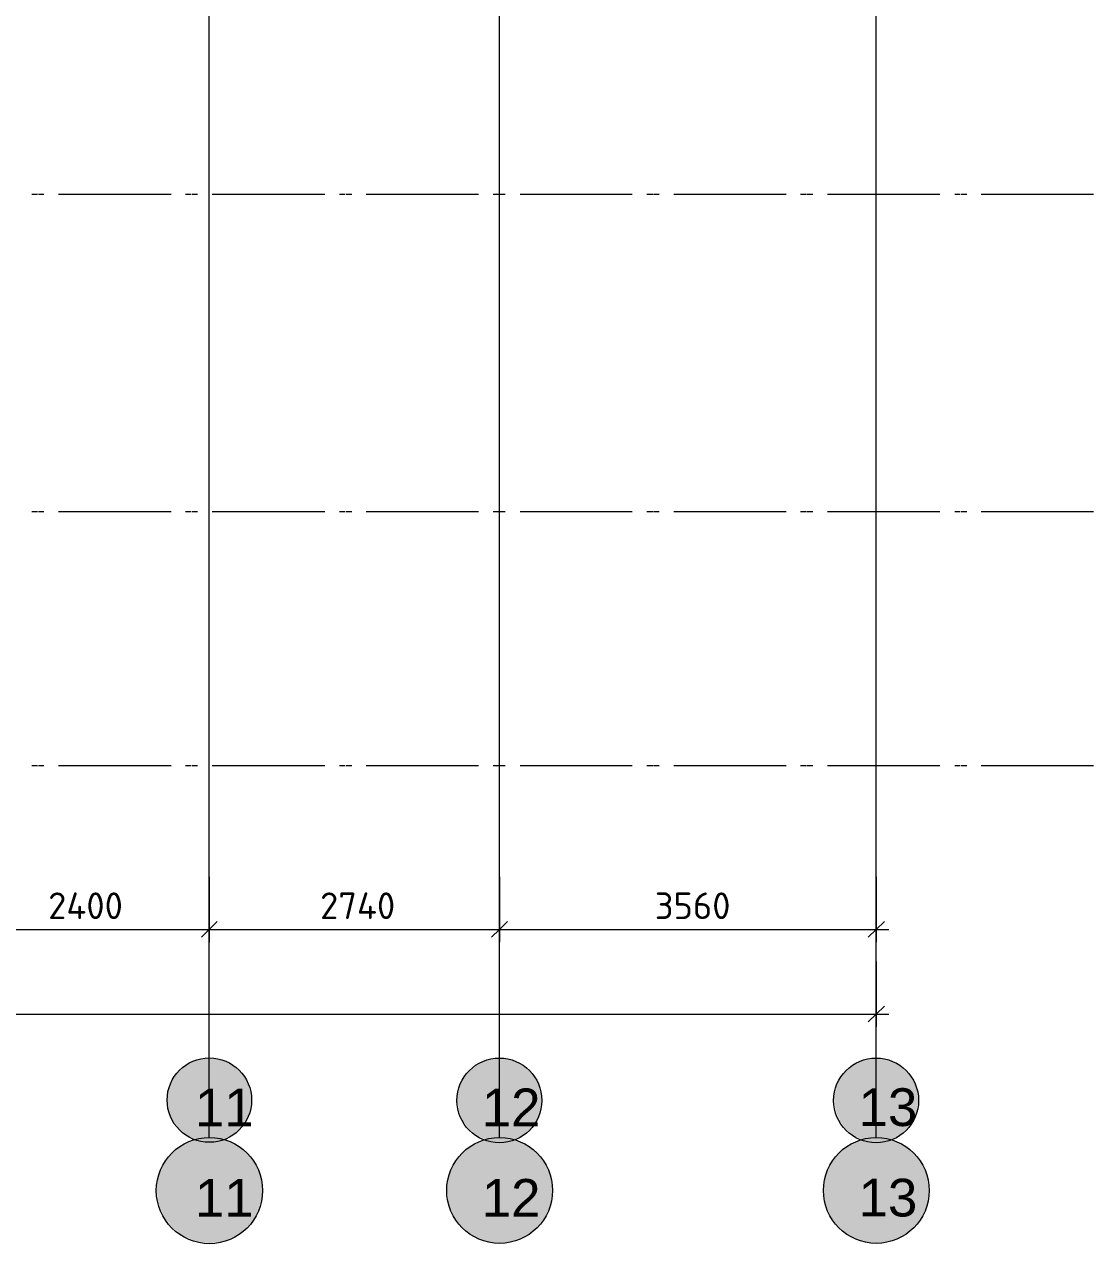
# Model space of a CAD drawing. Header units: millimetres. Extents: x -84737 to 172119, y -43083 to 59399.
# Drawn here: x -35561 to -25460, y 29463 to 40986 of the extents above; entities that cross this region are included whole.
import ezdxf

# ---------------------------------------------------------------- set-up
doc = ezdxf.new("R2010")
doc.units = ezdxf.units.MM
doc.layers.add('PDF _Геометрия', color=7, linetype='Continuous')
doc.layers.add('PDF _Текст', color=7, linetype='Continuous')
doc.layers.add('PDF _Сплошная заливка', color=7, linetype='Continuous', true_color=0xffffff)
doc.styles.add('PDF GOSTCommon', font='arial.ttf')
doc.styles.add('PDF ISOCPEUR', font='isocpeur.ttf')

msp = doc.modelspace()

# ---------------------------------------------------------------- hatches: boundary and pattern name
at = {"layer": 'PDF _Сплошная заливка', "transparency": 33554559}
for points in [[(-33710, 31207), (-33786, 31219), (-33841, 31219), (-33917, 31207), (-33925, 31202), (-33938, 31198), (-33947, 31194), (-33959, 31190), (-33968, 31185), (-33980, 31181), (-33989, 31177), (-34014, 31168), (-34027, 31156), (-34035, 31152), (-34048, 31139), (-34057, 31135), (-34069, 31122), (-34078, 31118), (-34086, 31109), (-34095, 31105), (-34099, 31097), (-34107, 31088), (-34112, 31080), (-34120, 31071), (-34124, 31063), (-34133, 31054), (-34137, 31046), (-34146, 31037), (-34150, 31029), (-34158, 31020), (-34162, 31008), (-34171, 30991), (-34175, 30978), (-34184, 30961), (-34188, 30948), (-34201, 30923), (-34213, 30821), (-34209, 30817), (-34209, 30783), (-34205, 30783), (-34205, 30749), (-34201, 30749), (-34201, 30716), (-34196, 30716), (-34196, 30707), (-34192, 30707), (-34192, 30699), (-34188, 30699), (-34188, 30690), (-34184, 30690), (-34184, 30677), (-34179, 30677), (-34179, 30669), (-34175, 30669), (-34175, 30661), (-34171, 30661), (-34171, 30648), (-34167, 30648), (-34167, 30639), (-34162, 30639), (-34162, 30631), (-34158, 30631), (-34158, 30618), (-34154, 30618), (-34146, 30610), (-34146, 30601), (-34141, 30601), (-34133, 30593), (-34133, 30584), (-34129, 30584), (-34120, 30576), (-34120, 30567), (-34116, 30567), (-34107, 30559), (-34107, 30551), (-34103, 30551), (-34095, 30542), (-34095, 30534), (-34086, 30534), (-34078, 30525), (-34069, 30521), (-34057, 30508), (-34048, 30504), (-34035, 30491), (-34027, 30487), (-34014, 30474), (-33989, 30466), (-33980, 30462), (-33968, 30457), (-33959, 30453), (-33947, 30449), (-33938, 30445), (-33925, 30440), (-33917, 30436), (-33849, 30428), (-33777, 30424), (-33777, 30428), (-33710, 30436), (-33684, 30445), (-33676, 30449), (-33663, 30453), (-33655, 30457), (-33642, 30462), (-33633, 30466), (-33621, 30470), (-33604, 30479), (-33595, 30487), (-33587, 30491), (-33574, 30504), (-33566, 30508), (-33553, 30521), (-33544, 30525), (-33523, 30546), (-33519, 30555), (-33511, 30563), (-33506, 30572), (-33498, 30580), (-33494, 30589), (-33485, 30597), (-33481, 30606), (-33473, 30614), (-33456, 30648), (-33451, 30661), (-33443, 30677), (-33439, 30690), (-33430, 30707), (-33426, 30720), (-33418, 30788), (-33413, 30851), (-33418, 30851), (-33418, 30885), (-33422, 30885), (-33422, 30919), (-33426, 30919), (-33426, 30931), (-33430, 30931), (-33430, 30940), (-33434, 30940), (-33434, 30948), (-33439, 30948), (-33439, 30961), (-33443, 30961), (-33443, 30970), (-33447, 30970), (-33447, 30978), (-33451, 30978), (-33451, 30991), (-33456, 30991), (-33456, 30999), (-33460, 30999), (-33460, 31008), (-33464, 31008), (-33464, 31016), (-33468, 31016), (-33468, 31025), (-33477, 31033), (-33481, 31033), (-33481, 31041), (-33489, 31050), (-33494, 31050), (-33494, 31058), (-33502, 31067), (-33506, 31067), (-33506, 31075), (-33515, 31084), (-33519, 31084), (-33519, 31092), (-33544, 31118), (-33553, 31122), (-33566, 31135), (-33574, 31139), (-33587, 31152), (-33595, 31156), (-33604, 31164), (-33621, 31173), (-33633, 31177), (-33642, 31181), (-33655, 31185), (-33663, 31190), (-33676, 31194), (-33684, 31198)], [(-30971, 31207), (-31047, 31219), (-31098, 31219), (-31149, 31211), (-31178, 31207), (-31195, 31198), (-31208, 31194), (-31217, 31190), (-31229, 31185), (-31238, 31181), (-31250, 31177), (-31259, 31173), (-31272, 31168), (-31280, 31160), (-31289, 31156), (-31297, 31147), (-31305, 31143), (-31314, 31135), (-31322, 31130), (-31331, 31122), (-31339, 31118), (-31348, 31109), (-31356, 31105), (-31360, 31097), (-31369, 31088), (-31373, 31080), (-31382, 31071), (-31386, 31063), (-31394, 31054), (-31399, 31046), (-31407, 31037), (-31411, 31029), (-31420, 31020), (-31428, 30995), (-31432, 30986), (-31437, 30974), (-31441, 30965), (-31445, 30953), (-31449, 30944), (-31454, 30931), (-31458, 30923), (-31475, 30821), (-31471, 30817), (-31471, 30792), (-31466, 30792), (-31466, 30766), (-31462, 30766), (-31462, 30741), (-31458, 30741), (-31458, 30716), (-31454, 30716), (-31454, 30707), (-31449, 30707), (-31449, 30694), (-31445, 30694), (-31445, 30686), (-31441, 30686), (-31441, 30673), (-31437, 30673), (-31437, 30665), (-31432, 30665), (-31432, 30652), (-31428, 30652), (-31428, 30644), (-31424, 30644), (-31424, 30631), (-31420, 30631), (-31420, 30618), (-31416, 30618), (-31407, 30610), (-31407, 30601), (-31403, 30601), (-31394, 30593), (-31394, 30584), (-31390, 30584), (-31382, 30576), (-31382, 30567), (-31377, 30567), (-31369, 30559), (-31369, 30551), (-31365, 30551), (-31356, 30542), (-31356, 30534), (-31348, 30534), (-31339, 30525), (-31331, 30521), (-31322, 30512), (-31314, 30508), (-31305, 30500), (-31297, 30495), (-31289, 30487), (-31280, 30483), (-31272, 30474), (-31259, 30470), (-31250, 30466), (-31238, 30462), (-31229, 30457), (-31217, 30453), (-31208, 30449), (-31195, 30445), (-31178, 30436), (-31140, 30432), (-31107, 30428), (-31039, 30424), (-31039, 30428), (-30971, 30436), (-30946, 30445), (-30937, 30449), (-30925, 30453), (-30916, 30457), (-30903, 30462), (-30895, 30466), (-30882, 30470), (-30865, 30479), (-30857, 30487), (-30848, 30491), (-30840, 30500), (-30831, 30504), (-30823, 30512), (-30814, 30517), (-30806, 30525), (-30798, 30529), (-30781, 30546), (-30776, 30555), (-30768, 30563), (-30764, 30572), (-30755, 30580), (-30751, 30589), (-30743, 30597), (-30738, 30606), (-30730, 30614), (-30721, 30631), (-30717, 30644), (-30713, 30652), (-30709, 30665), (-30704, 30673), (-30700, 30686), (-30696, 30694), (-30688, 30720), (-30679, 30788), (-30675, 30851), (-30679, 30851), (-30679, 30885), (-30683, 30885), (-30683, 30919), (-30688, 30919), (-30688, 30931), (-30692, 30931), (-30692, 30944), (-30696, 30944), (-30696, 30953), (-30700, 30953), (-30700, 30965), (-30704, 30965), (-30704, 30974), (-30709, 30974), (-30709, 30986), (-30713, 30986), (-30713, 30995), (-30717, 30995), (-30717, 31008), (-30721, 31008), (-30721, 31016), (-30726, 31016), (-30726, 31025), (-30734, 31033), (-30738, 31033), (-30738, 31041), (-30747, 31050), (-30751, 31050), (-30751, 31058), (-30759, 31067), (-30764, 31067), (-30764, 31075), (-30772, 31084), (-30776, 31084), (-30776, 31092), (-30798, 31113), (-30806, 31118), (-30814, 31126), (-30823, 31130), (-30831, 31139), (-30840, 31143), (-30848, 31152), (-30857, 31156), (-30865, 31164), (-30882, 31173), (-30895, 31177), (-30903, 31181), (-30916, 31185), (-30925, 31190), (-30937, 31194), (-30946, 31198)], [(-27412, 31207), (-27488, 31219), (-27538, 31219), (-27589, 31211), (-27619, 31207), (-27636, 31198), (-27649, 31194), (-27657, 31190), (-27670, 31185), (-27678, 31181), (-27691, 31177), (-27699, 31173), (-27712, 31168), (-27720, 31160), (-27729, 31156), (-27737, 31147), (-27746, 31143), (-27754, 31135), (-27763, 31130), (-27771, 31122), (-27780, 31118), (-27788, 31109), (-27797, 31105), (-27801, 31097), (-27809, 31088), (-27814, 31080), (-27822, 31071), (-27826, 31063), (-27835, 31054), (-27839, 31046), (-27847, 31037), (-27852, 31029), (-27860, 31020), (-27869, 30995), (-27873, 30986), (-27877, 30974), (-27881, 30965), (-27886, 30953), (-27890, 30944), (-27894, 30931), (-27898, 30923), (-27915, 30821), (-27911, 30817), (-27911, 30792), (-27907, 30792), (-27907, 30766), (-27902, 30766), (-27902, 30741), (-27898, 30741), (-27898, 30716), (-27894, 30716), (-27894, 30707), (-27890, 30707), (-27890, 30694), (-27886, 30694), (-27886, 30686), (-27881, 30686), (-27881, 30673), (-27877, 30673), (-27877, 30665), (-27873, 30665), (-27873, 30652), (-27869, 30652), (-27869, 30644), (-27864, 30644), (-27864, 30631), (-27860, 30631), (-27860, 30618), (-27856, 30618), (-27847, 30610), (-27847, 30601), (-27843, 30601), (-27835, 30593), (-27835, 30584), (-27831, 30584), (-27822, 30576), (-27822, 30567), (-27818, 30567), (-27809, 30559), (-27809, 30551), (-27805, 30551), (-27797, 30542), (-27797, 30534), (-27788, 30534), (-27780, 30525), (-27771, 30521), (-27763, 30512), (-27754, 30508), (-27746, 30500), (-27737, 30495), (-27729, 30487), (-27720, 30483), (-27712, 30474), (-27699, 30470), (-27691, 30466), (-27678, 30462), (-27670, 30457), (-27657, 30453), (-27649, 30449), (-27636, 30445), (-27619, 30436), (-27581, 30432), (-27547, 30428), (-27479, 30424), (-27479, 30428), (-27412, 30436), (-27386, 30445), (-27378, 30449), (-27365, 30453), (-27356, 30457), (-27344, 30462), (-27335, 30466), (-27323, 30470), (-27306, 30479), (-27297, 30487), (-27289, 30491), (-27280, 30500), (-27272, 30504), (-27263, 30512), (-27255, 30517), (-27246, 30525), (-27238, 30529), (-27221, 30546), (-27217, 30555), (-27208, 30563), (-27204, 30572), (-27196, 30580), (-27191, 30589), (-27183, 30597), (-27179, 30606), (-27170, 30614), (-27162, 30631), (-27158, 30644), (-27153, 30652), (-27149, 30665), (-27145, 30673), (-27141, 30686), (-27136, 30694), (-27128, 30720), (-27119, 30788), (-27115, 30851), (-27119, 30851), (-27119, 30885), (-27124, 30885), (-27124, 30919), (-27128, 30919), (-27128, 30931), (-27132, 30931), (-27132, 30944), (-27136, 30944), (-27136, 30953), (-27141, 30953), (-27141, 30965), (-27145, 30965), (-27145, 30974), (-27149, 30974), (-27149, 30986), (-27153, 30986), (-27153, 30995), (-27158, 30995), (-27158, 31008), (-27162, 31008), (-27162, 31016), (-27166, 31016), (-27166, 31025), (-27174, 31033), (-27179, 31033), (-27179, 31041), (-27187, 31050), (-27191, 31050), (-27191, 31058), (-27200, 31067), (-27204, 31067), (-27204, 31075), (-27213, 31084), (-27217, 31084), (-27217, 31092), (-27238, 31113), (-27246, 31118), (-27255, 31126), (-27263, 31130), (-27272, 31139), (-27280, 31143), (-27289, 31152), (-27297, 31156), (-27306, 31164), (-27323, 31173), (-27335, 31177), (-27344, 31181), (-27356, 31185), (-27365, 31190), (-27378, 31194), (-27386, 31198)], [(-33714, 30453), (-33782, 30462), (-33845, 30462), (-33879, 30457), (-33908, 30453), (-33942, 30449), (-33951, 30445), (-33964, 30440), (-33972, 30436), (-33997, 30428), (-34006, 30424), (-34031, 30415), (-34040, 30411), (-34065, 30402), (-34078, 30390), (-34086, 30385), (-34099, 30373), (-34107, 30369), (-34120, 30356), (-34129, 30352), (-34141, 30339), (-34150, 30335), (-34158, 30326), (-34167, 30322), (-34171, 30313), (-34179, 30305), (-34184, 30297), (-34192, 30288), (-34196, 30280), (-34205, 30271), (-34209, 30263), (-34217, 30254), (-34222, 30246), (-34230, 30237), (-34234, 30229), (-34247, 30216), (-34251, 30203), (-34260, 30187), (-34264, 30174), (-34272, 30157), (-34277, 30144), (-34285, 30127), (-34289, 30115), (-34298, 30098), (-34311, 29996), (-34315, 29966), (-34311, 29962), (-34311, 29933), (-34306, 29933), (-34306, 29899), (-34302, 29899), (-34302, 29869), (-34298, 29869), (-34298, 29835), (-34294, 29835), (-34294, 29827), (-34289, 29827), (-34289, 29818), (-34285, 29818), (-34285, 29806), (-34281, 29806), (-34281, 29797), (-34277, 29797), (-34277, 29784), (-34272, 29784), (-34272, 29776), (-34268, 29776), (-34268, 29767), (-34264, 29767), (-34264, 29755), (-34260, 29755), (-34260, 29746), (-34256, 29746), (-34256, 29734), (-34251, 29734), (-34251, 29725), (-34247, 29725), (-34247, 29712), (-34243, 29712), (-34230, 29700), (-34230, 29691), (-34226, 29691), (-34213, 29679), (-34213, 29670), (-34209, 29670), (-34196, 29657), (-34196, 29649), (-34192, 29649), (-34179, 29636), (-34179, 29628), (-34175, 29628), (-34167, 29619), (-34167, 29611), (-34158, 29611), (-34150, 29602), (-34141, 29598), (-34129, 29585), (-34120, 29581), (-34107, 29569), (-34099, 29564), (-34086, 29552), (-34078, 29547), (-34065, 29535), (-34052, 29530), (-34044, 29526), (-34031, 29522), (-34023, 29518), (-34010, 29514), (-33993, 29505), (-33980, 29501), (-33972, 29497), (-33959, 29492), (-33942, 29484), (-33908, 29480), (-33879, 29475), (-33845, 29471), (-33782, 29467), (-33782, 29471), (-33714, 29480), (-33684, 29484), (-33671, 29488), (-33663, 29492), (-33650, 29497), (-33642, 29501), (-33629, 29505), (-33612, 29514), (-33600, 29518), (-33591, 29522), (-33578, 29526), (-33553, 29539), (-33544, 29547), (-33536, 29552), (-33523, 29564), (-33515, 29569), (-33502, 29581), (-33494, 29585), (-33481, 29598), (-33473, 29602), (-33447, 29628), (-33443, 29636), (-33430, 29649), (-33426, 29657), (-33413, 29670), (-33409, 29679), (-33396, 29691), (-33392, 29700), (-33384, 29708), (-33371, 29734), (-33367, 29746), (-33362, 29755), (-33358, 29767), (-33350, 29784), (-33346, 29797), (-33341, 29806), (-33337, 29818), (-33333, 29827), (-33329, 29839), (-33324, 29869), (-33320, 29903), (-33316, 29933), (-33312, 29996), (-33316, 29996), (-33316, 30030), (-33320, 30030), (-33320, 30064), (-33324, 30064), (-33324, 30093), (-33329, 30093), (-33329, 30106), (-33333, 30106), (-33333, 30115), (-33337, 30115), (-33337, 30123), (-33341, 30123), (-33341, 30136), (-33346, 30136), (-33346, 30144), (-33350, 30144), (-33350, 30153), (-33354, 30153), (-33354, 30165), (-33358, 30165), (-33358, 30174), (-33362, 30174), (-33362, 30182), (-33367, 30182), (-33367, 30195), (-33371, 30195), (-33371, 30203), (-33375, 30203), (-33375, 30212), (-33379, 30212), (-33379, 30220), (-33388, 30229), (-33392, 30229), (-33392, 30237), (-33401, 30246), (-33405, 30246), (-33405, 30254), (-33413, 30263), (-33418, 30263), (-33418, 30271), (-33426, 30280), (-33430, 30280), (-33430, 30288), (-33439, 30297), (-33443, 30297), (-33443, 30305), (-33473, 30335), (-33481, 30339), (-33494, 30352), (-33502, 30356), (-33515, 30369), (-33523, 30373), (-33536, 30385), (-33544, 30390), (-33553, 30398), (-33570, 30407), (-33583, 30411), (-33591, 30415), (-33616, 30424), (-33625, 30428), (-33650, 30436), (-33659, 30440), (-33684, 30449)], [(-31009, 30457), (-31039, 30462), (-31102, 30462), (-31204, 30449), (-31212, 30445), (-31225, 30440), (-31234, 30436), (-31246, 30432), (-31255, 30428), (-31267, 30424), (-31276, 30419), (-31289, 30415), (-31297, 30411), (-31322, 30402), (-31335, 30390), (-31344, 30385), (-31352, 30377), (-31360, 30373), (-31369, 30364), (-31377, 30360), (-31386, 30352), (-31394, 30347), (-31403, 30339), (-31411, 30335), (-31420, 30326), (-31428, 30322), (-31432, 30313), (-31437, 30309), (-31441, 30301), (-31449, 30292), (-31454, 30284), (-31458, 30280), (-31462, 30271), (-31471, 30263), (-31475, 30254), (-31479, 30250), (-31483, 30242), (-31492, 30233), (-31496, 30225), (-31504, 30216), (-31509, 30203), (-31517, 30187), (-31521, 30174), (-31530, 30157), (-31534, 30144), (-31542, 30127), (-31547, 30115), (-31555, 30098), (-31568, 29996), (-31572, 29966), (-31568, 29962), (-31568, 29933), (-31564, 29933), (-31564, 29899), (-31559, 29899), (-31559, 29869), (-31555, 29869), (-31555, 29835), (-31551, 29835), (-31551, 29827), (-31547, 29827), (-31547, 29818), (-31542, 29818), (-31542, 29806), (-31538, 29806), (-31538, 29797), (-31534, 29797), (-31534, 29784), (-31530, 29784), (-31530, 29776), (-31526, 29776), (-31526, 29767), (-31521, 29767), (-31521, 29755), (-31517, 29755), (-31517, 29746), (-31513, 29746), (-31513, 29734), (-31509, 29734), (-31509, 29725), (-31504, 29725), (-31504, 29712), (-31500, 29712), (-31492, 29704), (-31492, 29696), (-31487, 29696), (-31479, 29687), (-31479, 29679), (-31475, 29679), (-31466, 29670), (-31466, 29662), (-31462, 29662), (-31454, 29653), (-31454, 29645), (-31449, 29645), (-31441, 29636), (-31441, 29628), (-31437, 29628), (-31428, 29619), (-31428, 29611), (-31420, 29611), (-31411, 29602), (-31403, 29598), (-31394, 29590), (-31386, 29585), (-31377, 29577), (-31369, 29573), (-31360, 29564), (-31352, 29560), (-31344, 29552), (-31335, 29547), (-31322, 29535), (-31310, 29530), (-31293, 29522), (-31280, 29518), (-31263, 29509), (-31250, 29505), (-31234, 29497), (-31221, 29492), (-31204, 29484), (-31102, 29471), (-31039, 29467), (-31039, 29471), (-31009, 29475), (-30975, 29480), (-30946, 29484), (-30933, 29488), (-30925, 29492), (-30912, 29497), (-30903, 29501), (-30891, 29505), (-30874, 29514), (-30861, 29518), (-30853, 29522), (-30840, 29526), (-30814, 29539), (-30806, 29547), (-30798, 29552), (-30785, 29564), (-30776, 29569), (-30764, 29581), (-30755, 29585), (-30743, 29598), (-30734, 29602), (-30709, 29628), (-30704, 29636), (-30692, 29649), (-30688, 29657), (-30675, 29670), (-30671, 29679), (-30658, 29691), (-30654, 29700), (-30645, 29708), (-30632, 29734), (-30628, 29746), (-30624, 29755), (-30620, 29767), (-30611, 29784), (-30607, 29797), (-30603, 29806), (-30599, 29818), (-30594, 29827), (-30590, 29839), (-30586, 29869), (-30582, 29903), (-30577, 29933), (-30573, 29996), (-30577, 29996), (-30577, 30030), (-30582, 30030), (-30582, 30064), (-30586, 30064), (-30586, 30093), (-30590, 30093), (-30590, 30106), (-30594, 30106), (-30594, 30115), (-30599, 30115), (-30599, 30123), (-30603, 30123), (-30603, 30136), (-30607, 30136), (-30607, 30144), (-30611, 30144), (-30611, 30153), (-30616, 30153), (-30616, 30165), (-30620, 30165), (-30620, 30174), (-30624, 30174), (-30624, 30182), (-30628, 30182), (-30628, 30195), (-30632, 30195), (-30632, 30203), (-30637, 30203), (-30637, 30212), (-30641, 30212), (-30641, 30220), (-30649, 30229), (-30654, 30229), (-30654, 30237), (-30662, 30246), (-30666, 30246), (-30666, 30254), (-30675, 30263), (-30679, 30263), (-30679, 30271), (-30688, 30280), (-30692, 30280), (-30692, 30288), (-30700, 30297), (-30704, 30297), (-30704, 30305), (-30734, 30335), (-30743, 30339), (-30755, 30352), (-30764, 30356), (-30776, 30369), (-30785, 30373), (-30798, 30385), (-30806, 30390), (-30814, 30398), (-30831, 30407), (-30844, 30411), (-30853, 30415), (-30878, 30424), (-30886, 30428), (-30912, 30436), (-30920, 30440), (-30946, 30449), (-30975, 30453)], [(-27450, 30457), (-27479, 30462), (-27543, 30462), (-27644, 30449), (-27653, 30445), (-27665, 30440), (-27674, 30436), (-27687, 30432), (-27695, 30428), (-27708, 30424), (-27716, 30419), (-27729, 30415), (-27737, 30411), (-27763, 30402), (-27776, 30390), (-27784, 30385), (-27792, 30377), (-27801, 30373), (-27809, 30364), (-27818, 30360), (-27826, 30352), (-27835, 30347), (-27843, 30339), (-27852, 30335), (-27860, 30326), (-27869, 30322), (-27873, 30313), (-27877, 30309), (-27881, 30301), (-27890, 30292), (-27894, 30284), (-27898, 30280), (-27902, 30271), (-27911, 30263), (-27915, 30254), (-27919, 30250), (-27924, 30242), (-27932, 30233), (-27936, 30225), (-27945, 30216), (-27949, 30203), (-27958, 30187), (-27962, 30174), (-27970, 30157), (-27974, 30144), (-27983, 30127), (-27987, 30115), (-27996, 30098), (-28008, 29996), (-28013, 29966), (-28008, 29962), (-28008, 29933), (-28004, 29933), (-28004, 29899), (-28000, 29899), (-28000, 29869), (-27996, 29869), (-27996, 29835), (-27991, 29835), (-27991, 29827), (-27987, 29827), (-27987, 29818), (-27983, 29818), (-27983, 29806), (-27979, 29806), (-27979, 29797), (-27974, 29797), (-27974, 29784), (-27970, 29784), (-27970, 29776), (-27966, 29776), (-27966, 29767), (-27962, 29767), (-27962, 29755), (-27958, 29755), (-27958, 29746), (-27953, 29746), (-27953, 29734), (-27949, 29734), (-27949, 29725), (-27945, 29725), (-27945, 29712), (-27941, 29712), (-27932, 29704), (-27932, 29696), (-27928, 29696), (-27919, 29687), (-27919, 29679), (-27915, 29679), (-27907, 29670), (-27907, 29662), (-27902, 29662), (-27894, 29653), (-27894, 29645), (-27890, 29645), (-27881, 29636), (-27881, 29628), (-27877, 29628), (-27869, 29619), (-27869, 29611), (-27860, 29611), (-27852, 29602), (-27843, 29598), (-27835, 29590), (-27826, 29585), (-27818, 29577), (-27809, 29573), (-27801, 29564), (-27792, 29560), (-27784, 29552), (-27776, 29547), (-27763, 29535), (-27750, 29530), (-27733, 29522), (-27720, 29518), (-27704, 29509), (-27691, 29505), (-27674, 29497), (-27661, 29492), (-27644, 29484), (-27543, 29471), (-27479, 29467), (-27479, 29471), (-27450, 29475), (-27416, 29480), (-27386, 29484), (-27373, 29488), (-27365, 29492), (-27352, 29497), (-27344, 29501), (-27331, 29505), (-27314, 29514), (-27301, 29518), (-27293, 29522), (-27280, 29526), (-27255, 29539), (-27246, 29547), (-27238, 29552), (-27225, 29564), (-27217, 29569), (-27204, 29581), (-27196, 29585), (-27183, 29598), (-27174, 29602), (-27149, 29628), (-27145, 29636), (-27132, 29649), (-27128, 29657), (-27115, 29670), (-27111, 29679), (-27098, 29691), (-27094, 29700), (-27086, 29708), (-27073, 29734), (-27069, 29746), (-27064, 29755), (-27060, 29767), (-27052, 29784), (-27048, 29797), (-27043, 29806), (-27039, 29818), (-27035, 29827), (-27031, 29839), (-27026, 29869), (-27022, 29903), (-27018, 29933), (-27014, 29996), (-27018, 29996), (-27018, 30030), (-27022, 30030), (-27022, 30064), (-27026, 30064), (-27026, 30093), (-27031, 30093), (-27031, 30106), (-27035, 30106), (-27035, 30115), (-27039, 30115), (-27039, 30123), (-27043, 30123), (-27043, 30136), (-27048, 30136), (-27048, 30144), (-27052, 30144), (-27052, 30153), (-27056, 30153), (-27056, 30165), (-27060, 30165), (-27060, 30174), (-27064, 30174), (-27064, 30182), (-27069, 30182), (-27069, 30195), (-27073, 30195), (-27073, 30203), (-27077, 30203), (-27077, 30212), (-27081, 30212), (-27081, 30220), (-27090, 30229), (-27094, 30229), (-27094, 30237), (-27103, 30246), (-27107, 30246), (-27107, 30254), (-27115, 30263), (-27119, 30263), (-27119, 30271), (-27128, 30280), (-27132, 30280), (-27132, 30288), (-27141, 30297), (-27145, 30297), (-27145, 30305), (-27174, 30335), (-27183, 30339), (-27196, 30352), (-27204, 30356), (-27217, 30369), (-27225, 30373), (-27238, 30385), (-27246, 30390), (-27255, 30398), (-27272, 30407), (-27285, 30411), (-27293, 30415), (-27318, 30424), (-27327, 30428), (-27352, 30436), (-27361, 30440), (-27386, 30449), (-27416, 30453)]]:
    msp.add_hatch(color=256, dxfattribs=at).paths.add_polyline_path(points)

# ---------------------------------------------------------------- linework, layer by layer
at = {"layer": 'PDF _Геометрия', "lineweight": 9}
for points in [[(-33815, 40442), (-33815, 41441)], [(-31073, 40442), (-31073, 41441)], [(-27513, 40442), (-27513, 41441)], [(-33815, 40814), (-33815, 40865)], [(-31073, 40814), (-31073, 40865)], [(-27513, 40814), (-27513, 40865)], [(-33815, 39612), (-33815, 40616)], [(-31073, 39612), (-31073, 40616)], [(-27513, 39612), (-27513, 40616)], [(-33815, 40188), (-33815, 40239)], [(-31073, 40188), (-31073, 40239)], [(-27513, 40188), (-27513, 40239)], [(-33815, 38986), (-33815, 39989)], [(-31073, 38986), (-31073, 39989)], [(-27513, 38986), (-27513, 39989)], [(-33815, 39363), (-33815, 39414)], [(-31073, 39363), (-31073, 39414)], [(-27513, 39363), (-27513, 39414)], [(-35491, 39380), (-35436, 39380)], [(-35428, 39380), (-35377, 39380)], [(-35238, 39380), (-34239, 39380)], [(-35178, 39380), (-34175, 39380)], [(-34040, 39380), (-33985, 39380)], [(-33976, 39380), (-33925, 39380)], [(-33786, 39380), (-32787, 39380)], [(-33722, 39380), (-32723, 39380)], [(-32584, 39380), (-32533, 39380)], [(-32524, 39380), (-32469, 39380)], [(-32334, 39380), (-31331, 39380)], [(-32270, 39380), (-31272, 39380)], [(-31132, 39380), (-31081, 39380)], [(-31073, 39380), (-31018, 39380)], [(-30878, 39380), (-29879, 39380)], [(-30819, 39380), (-29820, 39380)], [(-29680, 39380), (-29625, 39380)], [(-29617, 39380), (-29566, 39380)], [(-29426, 39380), (-28427, 39380)], [(-29367, 39380), (-28364, 39380)], [(-28228, 39380), (-28173, 39380)], [(-28165, 39380), (-28114, 39380)], [(-27974, 39380), (-26976, 39380)], [(-27911, 39380), (-26912, 39380)], [(-26772, 39380), (-26722, 39380)], [(-26713, 39380), (-26658, 39380)], [(-26523, 39380), (-25731, 39380)], [(-26459, 39380), (-25460, 39380)], [(-33815, 38161), (-33815, 39160)], [(-31073, 38161), (-31073, 39160)], [(-27513, 38161), (-27513, 39160)], [(-33815, 38736), (-33815, 38787)], [(-31073, 38736), (-31073, 38787)], [(-27513, 38736), (-27513, 38787)], [(-33815, 37534), (-33815, 38533)], [(-31073, 37534), (-31073, 38533)], [(-27513, 37534), (-27513, 38533)], [(-33815, 37907), (-33815, 37962)], [(-31073, 37907), (-31073, 37962)], [(-27513, 37907), (-27513, 37962)], [(-33815, 36709), (-33815, 37708)], [(-31073, 36709), (-31073, 37708)], [(-27513, 36709), (-27513, 37708)], [(-33815, 37280), (-33815, 37335)], [(-31073, 37280), (-31073, 37335)], [(-27513, 37280), (-27513, 37335)], [(-33815, 36082), (-33815, 37081)], [(-31073, 36082), (-31073, 37081)], [(-27513, 36082), (-27513, 37081)], [(-33815, 36455), (-33815, 36510)], [(-31073, 36455), (-31073, 36510)], [(-27513, 36455), (-27513, 36510)], [(-35491, 36383), (-35436, 36383)], [(-35428, 36383), (-35377, 36383)], [(-35238, 36383), (-34239, 36383)], [(-35178, 36383), (-34175, 36383)], [(-34040, 36383), (-33985, 36383)], [(-33976, 36383), (-33925, 36383)], [(-33786, 36383), (-32787, 36383)], [(-33722, 36383), (-32723, 36383)], [(-32584, 36383), (-32533, 36383)], [(-32524, 36383), (-32469, 36383)], [(-32334, 36383), (-31331, 36383)], [(-32270, 36383), (-31272, 36383)], [(-31132, 36383), (-31081, 36383)], [(-31073, 36383), (-31018, 36383)], [(-30878, 36383), (-29879, 36383)], [(-30819, 36383), (-29820, 36383)], [(-29680, 36383), (-29625, 36383)], [(-29617, 36383), (-29566, 36383)], [(-29426, 36383), (-28427, 36383)], [(-29367, 36383), (-28364, 36383)], [(-28228, 36383), (-28173, 36383)], [(-28165, 36383), (-28114, 36383)], [(-27974, 36383), (-26976, 36383)], [(-27911, 36383), (-26912, 36383)], [(-26772, 36383), (-26722, 36383)], [(-26713, 36383), (-26658, 36383)], [(-26523, 36383), (-25731, 36383)], [(-26459, 36383), (-25460, 36383)], [(-33815, 35257), (-33815, 36256)], [(-31073, 35257), (-31073, 36256)], [(-27513, 35257), (-27513, 36256)], [(-33815, 35829), (-33815, 35884)], [(-31073, 35829), (-31073, 35884)], [(-27513, 35829), (-27513, 35884)], [(-33815, 34631), (-33815, 35630)], [(-31073, 34631), (-31073, 35630)], [(-27513, 34631), (-27513, 35630)], [(-33815, 35003), (-33815, 35054)], [(-31073, 35003), (-31073, 35054)], [(-27513, 35003), (-27513, 35054)], [(-33815, 33801), (-33815, 34804)], [(-31073, 33801), (-31073, 34804)], [(-27513, 33801), (-27513, 34804)], [(-33815, 34377), (-33815, 34428)], [(-31073, 34377), (-31073, 34428)], [(-27513, 34377), (-27513, 34428)], [(-33815, 33175), (-33815, 34178)], [(-31073, 33175), (-31073, 34178)], [(-27513, 33175), (-27513, 34178)], [(-35491, 33983), (-35436, 33983)], [(-35428, 33983), (-35377, 33983)], [(-35238, 33983), (-34239, 33983)], [(-35178, 33983), (-34175, 33983)], [(-34040, 33983), (-33985, 33983)], [(-33976, 33983), (-33925, 33983)], [(-33786, 33983), (-32787, 33983)], [(-33722, 33983), (-32723, 33983)], [(-32584, 33983), (-32533, 33983)], [(-32524, 33983), (-32469, 33983)], [(-32334, 33983), (-31331, 33983)], [(-32270, 33983), (-31272, 33983)], [(-31132, 33983), (-31081, 33983)], [(-31073, 33983), (-31018, 33983)], [(-30878, 33983), (-29879, 33983)], [(-30819, 33983), (-29820, 33983)], [(-29680, 33983), (-29625, 33983)], [(-29617, 33983), (-29566, 33983)], [(-29426, 33983), (-28427, 33983)], [(-29367, 33983), (-28364, 33983)], [(-28228, 33983), (-28173, 33983)], [(-28165, 33983), (-28114, 33983)], [(-27974, 33983), (-26976, 33983)], [(-27911, 33983), (-26912, 33983)], [(-26772, 33983), (-26722, 33983)], [(-26713, 33983), (-26658, 33983)], [(-26523, 33983), (-25731, 33983)], [(-26459, 33983), (-25460, 33983)], [(-33815, 33551), (-33815, 33602)], [(-31073, 33551), (-31073, 33602)], [(-27513, 33551), (-27513, 33602)], [(-33815, 32349), (-33815, 33348)], [(-31073, 32349), (-31073, 33348)], [(-27513, 32349), (-27513, 33348)], [(-33815, 32925), (-33815, 32976)], [(-31073, 32925), (-31073, 32976)], [(-27513, 32925), (-27513, 32976)], [(-33815, 32929), (-33815, 32430), (-33815, 32311)], [(-31073, 32929), (-31073, 32430), (-31073, 32311)], [(-27513, 32929), (-27513, 32430), (-27513, 32311)], [(-33815, 31723), (-33815, 32722)], [(-31073, 31723), (-31073, 32722)], [(-27513, 31723), (-27513, 32722)], [(-76831, 32430), (-73111, 32430), (-67109, 32430), (-59012, 32430), (-53010, 32430), (-46712, 32430), (-44012, 32430), (-41311, 32430), (-38763, 32430), (-36211, 32430), (-33815, 32430), (-31073, 32430), (-27395, 32430)], [(-33815, 32095), (-33815, 32150)], [(-31073, 32095), (-31073, 32150)], [(-27513, 32095), (-27513, 32150)], [(-27513, 32129), (-27513, 31630), (-27513, 31511)], [(-33815, 31219), (-33815, 31896)], [(-31073, 31219), (-31073, 31896)], [(-27513, 31219), (-27513, 31896)], [(-76831, 31630), (-27395, 31630)], [(-33815, 31469), (-33815, 31524)], [(-31073, 31469), (-31073, 31524)], [(-27513, 31469), (-27513, 31524)], [(-33815, 30462), (-33815, 31270)], [(-31073, 30462), (-31073, 31270)], [(-27513, 30462), (-27513, 31270)]]:
    msp.add_lwpolyline(points, dxfattribs=at)
at = {"layer": 'PDF _Геометрия', "lineweight": 20}
for points in [[(-33739, 32506), (-33815, 32430), (-33887, 32358)], [(-30996, 32506), (-31073, 32430), (-31149, 32358)], [(-27437, 32506), (-27513, 32430), (-27589, 32358)], [(-27437, 31706), (-27513, 31630), (-27589, 31558)]]:
    msp.add_lwpolyline(points, dxfattribs=at)
at = {"layer": 'PDF _Геометрия', "lineweight": 9}
for centre, radius in [((-33814, 30819), 399), ((-31074, 30816), 401), ((-27515, 30816), 401), ((-33813, 29964), 502), ((-31072, 29965), 500), ((-27513, 29965), 500)]:
    msp.add_circle(centre, radius, dxfattribs=at)

# ---------------------------------------------------------------- texts
at = {"layer": 'PDF _Текст', "attachment_point": 4}
for s, insert, char_height, style in [('2400', (-35337, 32656), 251.7, 'PDF ISOCPEUR'), ('2740', (-32768, 32656), 251.7, 'PDF ISOCPEUR'), ('3560', (-29606, 32656), 251.7, 'PDF ISOCPEUR'), ('11', (-33949, 30750), 356.7, 'PDF GOSTCommon'), ('12', (-31240, 30750), 356.7, 'PDF GOSTCommon'), ('13', (-27680, 30750), 356.7, 'PDF GOSTCommon'), ('12', (-31240, 29895), 356.7, 'PDF GOSTCommon'), ('13', (-27680, 29895), 356.7, 'PDF GOSTCommon'), ('11', (-33949, 29895), 356.7, 'PDF GOSTCommon')]:
    msp.add_mtext(s, dxfattribs=dict(at, insert=insert, char_height=char_height, style=style))

doc.saveas('drawing.dxf')
